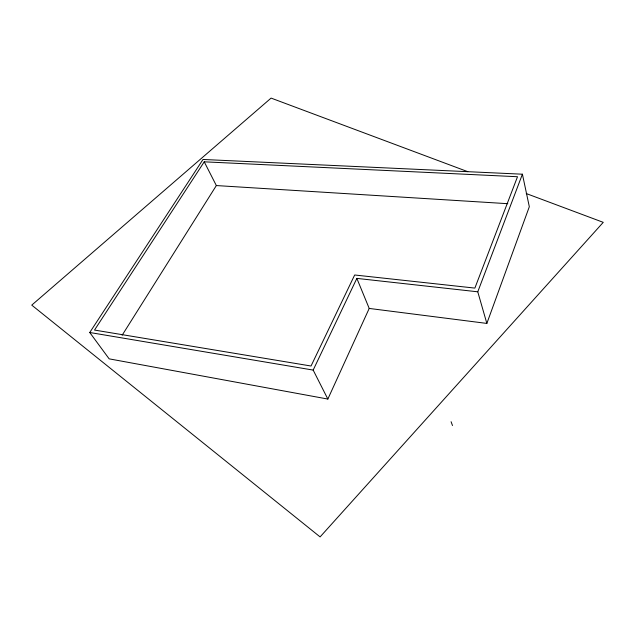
<?xml version="1.0" encoding="UTF-8"?>
<svg xmlns="http://www.w3.org/2000/svg" width="635" height="635" viewBox="0 0 635 635"><rect width="100%" height="100%" fill="white"/><g stroke="black" fill="none" stroke-linecap="round" stroke-linejoin="round"><path stroke-width="0.95" d="M486.854 323.421L529.32 206.732L522.414 174.204L203.009 159.464L89.749 332.502L109.157 358.854L327.851 399.058L369.205 308.435L356.854 278.392L477.774 291.806L486.854 323.421L369.205 308.435M477.774 291.806L522.414 174.204M327.851 399.058L313.166 370.086L356.854 278.392M122.142 335.24L216.344 185.563L204.24 161.822L517.509 176.728L474.877 288.099L354.671 274.987L311.039 366.014L94.512 330.065L204.24 161.822M216.344 185.563L507.786 203.692M89.749 332.502L313.166 370.086M467.789 171.672L271.089 98.092L31.75 305.125L320.096 536.908L603.25 222.345L526.24 193.54M451.088 421.719L452.485 425.537"/></g></svg>
